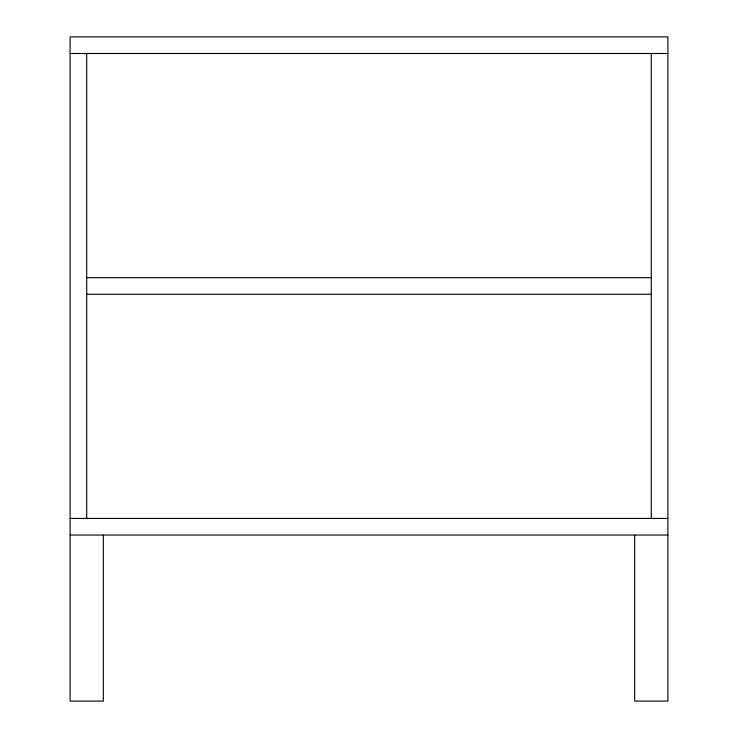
<?xml version="1.0" encoding="UTF-8"?>
<svg xmlns="http://www.w3.org/2000/svg" width="738" height="738" viewBox="0 0 738 738"><rect width="100%" height="100%" fill="white"/><g stroke="black" fill="none" stroke-linecap="round" stroke-linejoin="round"><path stroke-width="1.11" d="M70.11 53.505L667.89 53.505M86.715 277.673L651.285 277.673M86.715 294.277L651.285 294.277M70.11 518.445L667.89 518.445M70.11 535.05L667.89 535.05M651.285 53.265L651.285 518.685M634.68 535.05L634.68 701.1L667.89 701.1L667.89 36.9L70.11 36.9L70.11 701.1L103.32 701.1L103.32 535.05M86.715 53.265L86.715 518.685"/></g></svg>
